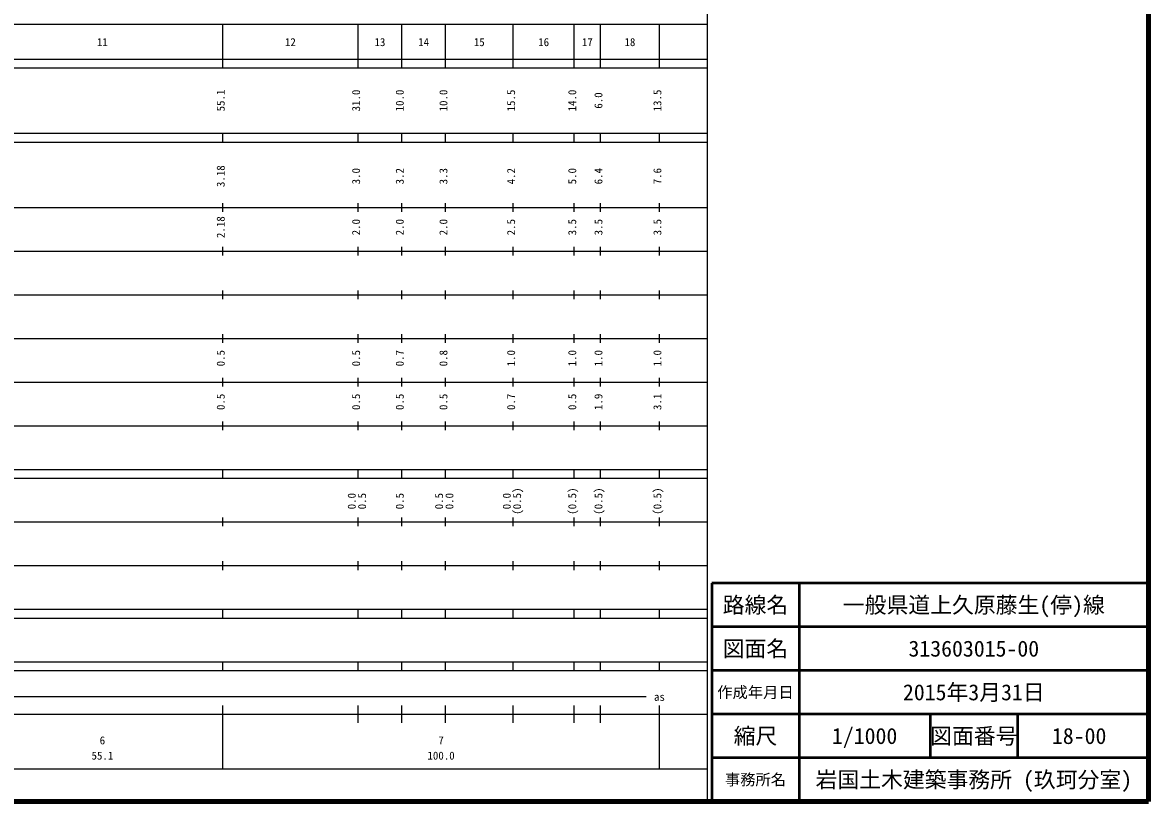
# Model space of a CAD drawing. Units: millimetres on the paper, enlarged 1000 times. Extents: x 40000 to 680000, y 20000 to 380000.
# Drawn here: x 422152 to 680000, y 20000 to 198357 of the extents above; entities that cross this region are included whole.
import ezdxf
from ezdxf.enums import TextEntityAlignment as Align

# ---------------------------------------------------------------- set-up
doc = ezdxf.new("R2010")
doc.units = ezdxf.units.MM
doc.header["$LTSCALE"] = 1000
for name, color, linetype, lineweight in [('M-TTL', 2, 'Continuous', 140), ('M-TTL-BAND', 7, 'Continuous', 25), ('M-TTL-FRAM', 2, 'Continuous', 50), ('M-TTL-LINE', 7, 'Continuous', 50)]:
    doc.layers.add(name, color=color, linetype=linetype, lineweight=lineweight)
doc.layers.add('M-TTL-TXT', color=7, linetype='Continuous')
doc.styles.add('ＭＳ ゴシック', font='')
doc.styles.get('ＭＳ ゴシック').set_extended_font_data('MS Gothic')

msp = doc.modelspace()

# ---------------------------------------------------------------- linework, layer by layer
at = {"layer": 'M-TTL'}
for p, q in [((680000, 20000), (680000, 380000)), ((40000, 20000), (680000, 20000))]:
    msp.add_line(p, q, dxfattribs=at)
at = {"layer": 'M-TTL-BAND'}
for p, q in [((579000, 20000), (579000, 370000)), ((68000, 198000), (579000, 198000)), ((468000, 188000), (468000, 198000)), ((499000, 188000), (499000, 198000)), ((509000, 188000), (509000, 198000)), ((519000, 188000), (519000, 198000)), ((534500, 188000), (534500, 198000)), ((548500, 188000), (548500, 198000)), ((554500, 188000), (554500, 198000)), ((568000, 188000), (568000, 198000)), ((40000, 190000), (579000, 190000)), ((40000, 188000), (579000, 188000)), ((40000, 173000), (579000, 173000)), ((468000, 171000), (468000, 173000)), ((499000, 171000), (499000, 173000)), ((509000, 171000), (509000, 173000)), ((519000, 171000), (519000, 173000)), ((534500, 171000), (534500, 173000)), ((548500, 171000), (548500, 173000)), ((554500, 171000), (554500, 173000)), ((568000, 171000), (568000, 173000)), ((40000, 171000), (579000, 171000)), ((40000, 156000), (579000, 156000)), ((468000, 155000), (468000, 157000)), ((499000, 155000), (499000, 157000)), ((509000, 155000), (509000, 157000)), ((519000, 155000), (519000, 157000)), ((534500, 155000), (534500, 157000)), ((548500, 155000), (548500, 157000)), ((554500, 155000), (554500, 157000)), ((568000, 155000), (568000, 157000)), ((468000, 145000), (468000, 147000)), ((499000, 145000), (499000, 147000)), ((509000, 145000), (509000, 147000)), ((519000, 145000), (519000, 147000)), ((534500, 145000), (534500, 147000)), ((548500, 145000), (548500, 147000)), ((554500, 145000), (554500, 147000)), ((568000, 145000), (568000, 147000)), ((46000, 146000), (579000, 146000)), ((468000, 135000), (468000, 137000)), ((499000, 135000), (499000, 137000)), ((509000, 135000), (509000, 137000)), ((519000, 135000), (519000, 137000)), ((534500, 135000), (534500, 137000)), ((548500, 135000), (548500, 137000)), ((554500, 135000), (554500, 137000)), ((568000, 135000), (568000, 137000)), ((52000, 136000), (579000, 136000)), ((468000, 125000), (468000, 127000)), ((499000, 125000), (499000, 127000)), ((509000, 125000), (509000, 127000)), ((519000, 125000), (519000, 127000)), ((534500, 125000), (534500, 127000)), ((548500, 125000), (548500, 127000)), ((554500, 125000), (554500, 127000)), ((568000, 125000), (568000, 127000)), ((46000, 126000), (579000, 126000)), ((468000, 115000), (468000, 117000)), ((499000, 115000), (499000, 117000)), ((509000, 115000), (509000, 117000)), ((519000, 115000), (519000, 117000)), ((534500, 115000), (534500, 117000)), ((548500, 115000), (548500, 117000)), ((554500, 115000), (554500, 117000)), ((568000, 115000), (568000, 117000)), ((52000, 116000), (579000, 116000)), ((46000, 106000), (579000, 106000)), ((468000, 105000), (468000, 107000)), ((499000, 105000), (499000, 107000)), ((509000, 105000), (509000, 107000)), ((519000, 105000), (519000, 107000)), ((534500, 105000), (534500, 107000)), ((548500, 105000), (548500, 107000)), ((554500, 105000), (554500, 107000)), ((568000, 105000), (568000, 107000)), ((40000, 96000), (579000, 96000)), ((468000, 94000), (468000, 96000)), ((499000, 94000), (499000, 96000)), ((509000, 94000), (509000, 96000)), ((519000, 94000), (519000, 96000)), ((534500, 94000), (534500, 96000)), ((548500, 94000), (548500, 96000)), ((554500, 94000), (554500, 96000)), ((568000, 94000), (568000, 96000)), ((40000, 94000), (579000, 94000)), ((49000, 84000), (579000, 84000)), ((468000, 83000), (468000, 85000)), ((499000, 83000), (499000, 85000)), ((509000, 83000), (509000, 85000)), ((519000, 83000), (519000, 85000)), ((534500, 83000), (534500, 85000)), ((548500, 83000), (548500, 85000)), ((554500, 83000), (554500, 85000)), ((568000, 83000), (568000, 85000)), ((468000, 73000), (468000, 75000)), ((499000, 73000), (499000, 75000)), ((509000, 73000), (509000, 75000)), ((519000, 73000), (519000, 75000)), ((534500, 73000), (534500, 75000)), ((548500, 73000), (548500, 75000)), ((554500, 73000), (554500, 75000)), ((568000, 73000), (568000, 75000)), ((40000, 74000), (579000, 74000)), ((40000, 64000), (579000, 64000)), ((40000, 62000), (579000, 62000)), ((468000, 62000), (468000, 64000)), ((499000, 62000), (499000, 64000)), ((509000, 62000), (509000, 64000)), ((519000, 62000), (519000, 64000)), ((534500, 62000), (534500, 64000)), ((548500, 62000), (548500, 64000)), ((554500, 62000), (554500, 64000)), ((568000, 62000), (568000, 64000)), ((40000, 52000), (579000, 52000)), ((468000, 50000), (468000, 52000)), ((499000, 50000), (499000, 52000)), ((509000, 50000), (509000, 52000)), ((519000, 50000), (519000, 52000)), ((534500, 50000), (534500, 52000)), ((548500, 50000), (548500, 52000)), ((554500, 50000), (554500, 52000)), ((568000, 50000), (568000, 52000)), ((40000, 50000), (579000, 50000)), ((71000, 44000), (565000, 44000)), ((468000, 27500), (468000, 42000)), ((499000, 38000), (499000, 42000)), ((509000, 38000), (509000, 42000)), ((519000, 38000), (519000, 42000)), ((534500, 38000), (534500, 42000)), ((548500, 38000), (548500, 42000)), ((554500, 38000), (554500, 42000)), ((568000, 27500), (568000, 42000)), ((40000, 40000), (579000, 40000)), ((68000, 27500), (579000, 27500))]:
    msp.add_line(p, q, dxfattribs=at)
at = {"layer": 'M-TTL-FRAM'}
for p, q in [((680000, 70000), (580000, 70000)), ((580000, 70000), (580000, 20000))]:
    msp.add_line(p, q, dxfattribs=at)
at = {"layer": 'M-TTL-LINE'}
for p, q in [((600000, 70000), (600000, 20000)), ((680000, 60000), (580000, 60000)), ((680000, 50000), (580000, 50000)), ((680000, 40000), (580000, 40000)), ((630000, 40000), (630000, 30000)), ((650000, 40000), (650000, 30000)), ((680000, 30000), (580000, 30000))]:
    msp.add_line(p, q, dxfattribs=at)

# ---------------------------------------------------------------- texts
at = {"layer": 'M-TTL-BAND', "style": 'ＭＳ ゴシック'}
for s, p in [('11', (440450, 192405)), ('12', (483500, 192405)), ('13', (504000, 192405)), ('14', (514000, 192405)), ('15', (526750, 192405)), ('16', (541500, 192405)), ('17', (551500, 192405)), ('18', (561250, 192405)), ('as', (568000, 42500)), ('6', (440450, 32523)), ('7', (518000, 32523)), ('55.1', (440450, 29033)), ('100.0', (518000, 29033))]:
    msp.add_text(s, height=1833, dxfattribs=at).set_placement(p, align=Align.BOTTOM_CENTER)
for s, p in [('55.1', (469000, 180500)), ('31.0', (500000, 180500)), ('10.0', (510000, 180500)), ('10.0', (520000, 180500)), ('15.5', (535500, 180500)), ('14.0', (549500, 180500)), ('6.0', (555500, 180500)), ('13.5', (569000, 180500)), ('3.18', (469000, 163174)), ('3.0', (500000, 163174)), ('3.2', (510000, 163174)), ('3.3', (520000, 163174)), ('4.2', (535500, 163174)), ('5.0', (549500, 163174)), ('6.4', (555500, 163174)), ('7.6', (569000, 163174)), ('2.18', (469000, 151500)), ('2.0', (500000, 151500)), ('2.0', (510000, 151500)), ('2.0', (520000, 151500)), ('2.5', (535500, 151500)), ('3.5', (549500, 151500)), ('3.5', (555500, 151500)), ('3.5', (569000, 151500)), ('0.5', (469000, 121500)), ('0.5', (500000, 121500)), ('0.7', (510000, 121500)), ('0.8', (520000, 121500)), ('1.0', (535500, 121500)), ('1.0', (549500, 121500)), ('1.0', (555500, 121500)), ('1.0', (569000, 121500)), ('0.5', (469000, 111500)), ('0.5', (500000, 111500)), ('0.5', (510000, 111500)), ('0.5', (520000, 111500)), ('0.7', (535500, 111500)), ('0.5', (549500, 111500)), ('1.9', (555500, 111500)), ('3.1', (569000, 111500)), ('0.0', (499000, 88764)), ('0.5', (501370, 88764)), ('0.5', (510000, 88764)), ('0.5', (519000, 88764)), ('0.0', (521370, 88764)), ('0.0', (534500, 88764)), ('(0.5)', (536870, 88764)), ('(0.5)', (549500, 88764)), ('(0.5)', (555500, 88764)), ('(0.5)', (569000, 88764))]:
    msp.add_text(s, height=1833, rotation=90, dxfattribs=at).set_placement(p, align=Align.BOTTOM_CENTER)
at = {"layer": 'M-TTL-TXT', "style": 'ＭＳ ゴシック'}
for s, height, p in [('路線名', 3666, (590000, 65000)), ('路線名', 3666, (590000, 65000)), ('一般県道上久原藤生(停)線', 3666, (640000, 65000)), ('図面名', 3666, (590000, 55000)), ('図面名', 3666, (590000, 55000)), ('313603015-00', 3666, (640000, 55000)), ('作成年月日', 2566, (590000, 45000)), ('作成年月日', 2566, (590000, 45000)), ('2015年3月31日', 3666, (640000, 45000)), ('縮尺', 3666, (590000, 35000)), ('縮尺', 3666, (590000, 35000)), ('1/1000', 3666, (615000, 35000)), ('図面番号', 3666, (640000, 35000)), ('図面番号', 3666, (640000, 35000)), ('18-00', 3666, (664125, 35000)), ('事務所名', 2566, (590000, 25000)), ('事務所名', 2566, (590000, 25000)), ('岩国土木建築事務所 (玖珂分室)', 3666, (640000, 25000))]:
    msp.add_text(s, height=height, dxfattribs=at).set_placement(p, align=Align.MIDDLE_CENTER)

doc.saveas('drawing.dxf')
